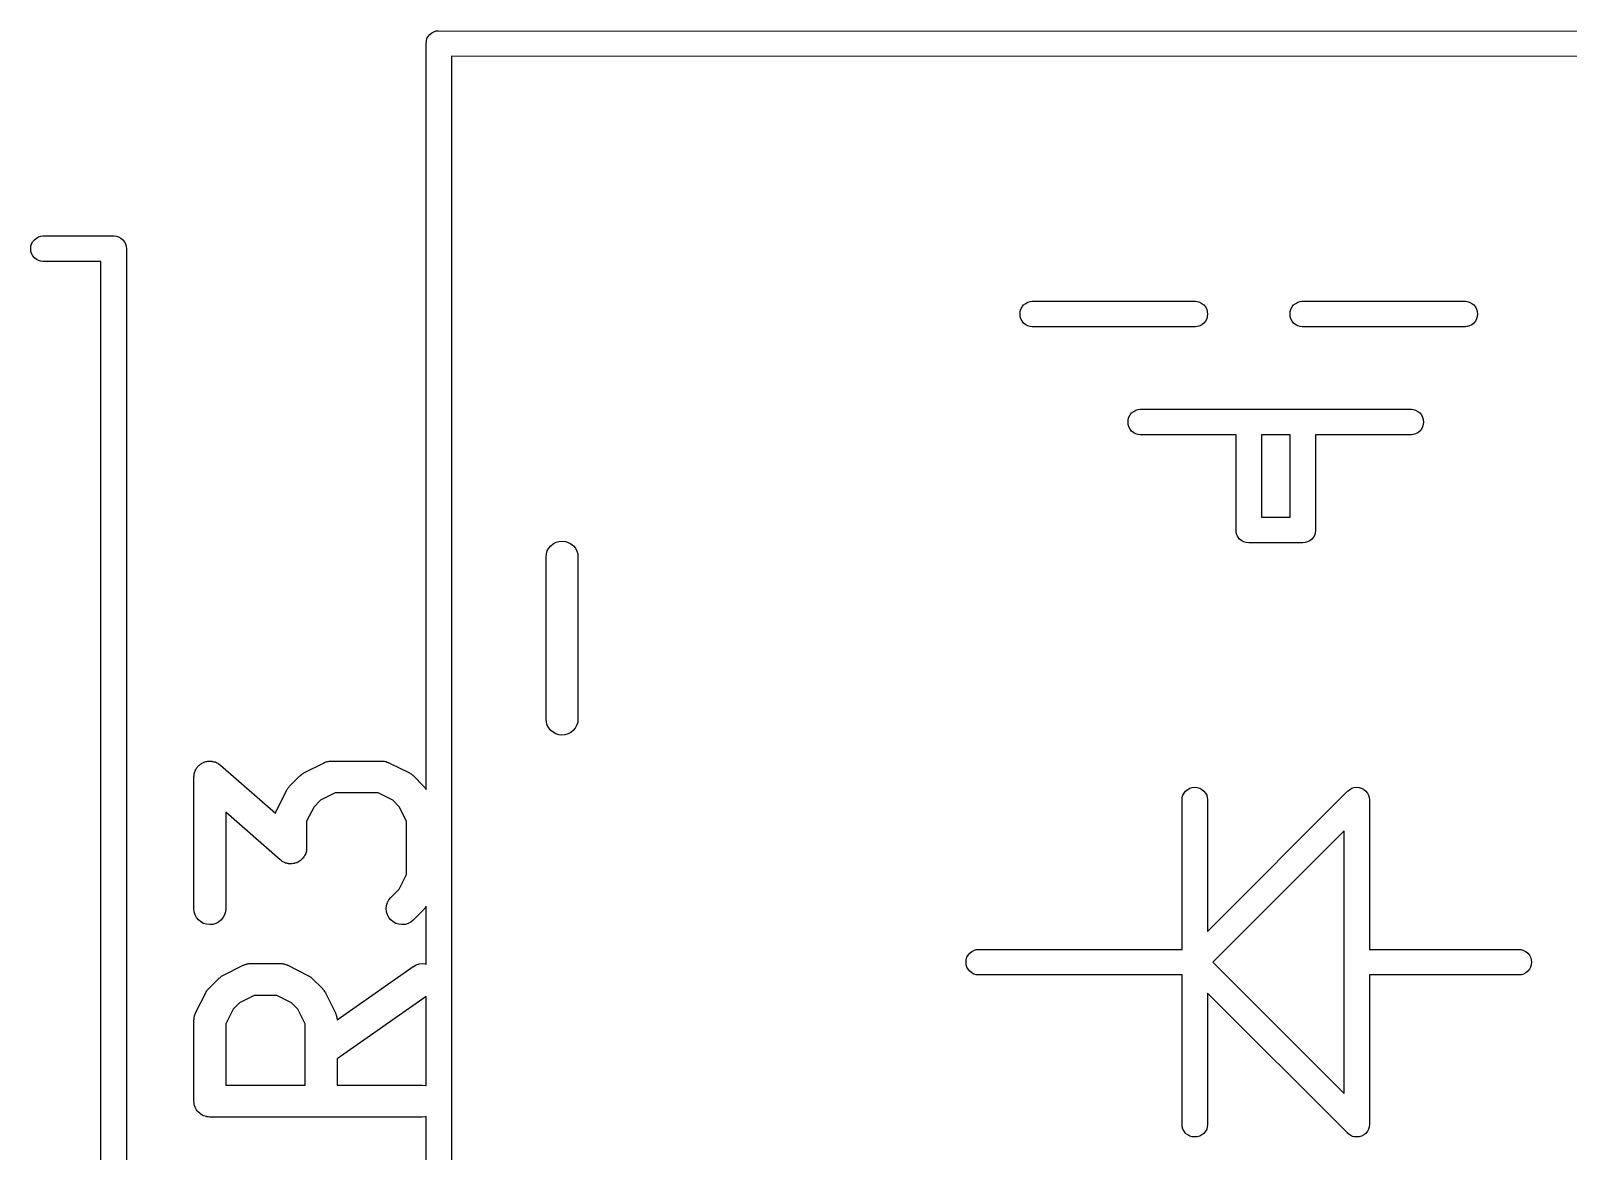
# Model space of a CAD drawing. Extents: x 88 to 197, y -105 to -93.
# Drawn here: x 153.57 to 160.8, y -100.45 to -95.19 of the extents above; entities that cross this region are included whole.
import ezdxf

# ---------------------------------------------------------------- set-up
doc = ezdxf.new("R2010")
doc.units = 0
doc.layers.add('BLACK', color=7, linetype='CONTINUOUS')

msp = doc.modelspace()

# ---------------------------------------------------------------- linework, layer by layer
at = {"layer": 'BLACK', "linetype": 'CONTINUOUS'}
for p, q in [((155.478, -95.1859), (155.487, -95.185)), ((155.487, -95.185), (163.107, -95.187)), ((155.43, -95.245), (155.431, -95.2332)), ((155.43, -95.249), (155.43, -95.245)), ((155.43, -95.2501), (155.43, -95.249)), ((155.43, -98.7531), (155.43, -95.2501)), ((155.431, -95.2332), (155.434, -95.2219)), ((155.434, -95.2219), (155.44, -95.2115)), ((155.44, -95.2115), (155.447, -95.2024)), ((155.447, -95.2024), (155.457, -95.1949)), ((155.457, -95.1949), (155.467, -95.1893)), ((155.467, -95.1893), (155.478, -95.1859)), ((155.55, -95.305), (155.55, -103.555)), ((163.05, -95.307), (155.55, -95.305)), ((153.571, -96.1982), (153.574, -96.1869)), ((153.574, -96.1869), (153.58, -96.1765)), ((153.58, -96.1765), (153.587, -96.1674)), ((153.587, -96.1674), (153.597, -96.1599)), ((153.597, -96.1599), (153.607, -96.1543)), ((153.607, -96.1543), (153.618, -96.1509)), ((153.618, -96.1509), (153.627, -96.15)), ((153.627, -96.15), (153.957, -96.15)), ((153.957, -96.15), (153.96, -96.1497)), ((153.96, -96.1497), (153.963, -96.15)), ((153.963, -96.15), (153.963, -96.15)), ((153.963, -96.15), (153.972, -96.1509)), ((153.972, -96.1509), (153.983, -96.1543)), ((153.983, -96.1543), (153.993, -96.1599)), ((153.993, -96.1599), (154.003, -96.1674)), ((154.003, -96.1674), (154.01, -96.1765)), ((154.01, -96.1765), (154.016, -96.1869)), ((154.016, -96.1869), (154.019, -96.1982)), ((153.57, -96.21), (153.571, -96.1982)), ((153.571, -96.2218), (153.57, -96.21)), ((153.574, -96.2331), (153.571, -96.2218)), ((153.58, -96.2435), (153.574, -96.2331)), ((153.587, -96.2526), (153.58, -96.2435)), ((153.597, -96.2601), (153.587, -96.2526)), ((153.607, -96.2657), (153.597, -96.2601)), ((153.618, -96.2691), (153.607, -96.2657)), ((153.627, -96.27), (153.618, -96.2691)), ((153.9, -96.27), (153.627, -96.27)), ((153.9, -102.69), (153.9, -96.27)), ((154.019, -96.1982), (154.02, -96.21)), ((154.02, -96.21), (154.02, -96.2129)), ((154.02, -96.2129), (154.02, -102.747)), ((158.228, -96.4939), (158.234, -96.4835)), ((158.234, -96.4835), (158.241, -96.4744)), ((158.241, -96.4744), (158.251, -96.4669)), ((158.251, -96.4669), (158.261, -96.4613)), ((158.261, -96.4613), (158.272, -96.4579)), ((158.272, -96.4579), (158.281, -96.457)), ((158.281, -96.457), (159.049, -96.457)), ((159.049, -96.457), (159.058, -96.4579)), ((159.058, -96.4579), (159.069, -96.4613)), ((159.069, -96.4613), (159.079, -96.4669)), ((159.079, -96.4669), (159.089, -96.4744)), ((159.089, -96.4744), (159.096, -96.4835)), ((159.096, -96.4835), (159.102, -96.4939)), ((159.498, -96.4939), (159.504, -96.4835)), ((159.504, -96.4835), (159.511, -96.4744)), ((159.511, -96.4744), (159.521, -96.4669)), ((159.521, -96.4669), (159.531, -96.4613)), ((159.531, -96.4613), (159.542, -96.4579)), ((159.542, -96.4579), (159.551, -96.457)), ((159.551, -96.457), (160.319, -96.457)), ((160.319, -96.457), (160.328, -96.4579)), ((160.328, -96.4579), (160.339, -96.4613)), ((160.339, -96.4613), (160.349, -96.4669)), ((160.349, -96.4669), (160.359, -96.4744)), ((160.359, -96.4744), (160.366, -96.4835)), ((160.366, -96.4835), (160.372, -96.4939)), ((158.224, -96.517), (158.225, -96.5052)), ((158.225, -96.5288), (158.224, -96.517)), ((158.225, -96.5052), (158.228, -96.4939)), ((158.228, -96.5401), (158.225, -96.5288)), ((158.234, -96.5505), (158.228, -96.5401)), ((158.241, -96.5596), (158.234, -96.5505)), ((158.251, -96.5671), (158.241, -96.5596)), ((159.089, -96.5596), (159.079, -96.5671)), ((159.096, -96.5505), (159.089, -96.5596)), ((159.102, -96.5401), (159.096, -96.5505)), ((159.102, -96.4939), (159.105, -96.5052)), ((159.105, -96.5288), (159.102, -96.5401)), ((159.105, -96.5052), (159.106, -96.517)), ((159.106, -96.517), (159.105, -96.5288)), ((159.494, -96.517), (159.495, -96.5052)), ((159.495, -96.5288), (159.494, -96.517)), ((159.495, -96.5052), (159.498, -96.4939)), ((159.498, -96.5401), (159.495, -96.5288)), ((159.504, -96.5505), (159.498, -96.5401)), ((159.511, -96.5596), (159.504, -96.5505)), ((159.521, -96.5671), (159.511, -96.5596)), ((160.359, -96.5596), (160.349, -96.5671)), ((160.366, -96.5505), (160.359, -96.5596)), ((160.372, -96.5401), (160.366, -96.5505)), ((160.372, -96.4939), (160.375, -96.5052)), ((160.375, -96.5288), (160.372, -96.5401)), ((160.375, -96.5052), (160.376, -96.517)), ((160.376, -96.517), (160.375, -96.5288)), ((158.261, -96.5727), (158.251, -96.5671)), ((158.272, -96.5761), (158.261, -96.5727)), ((158.281, -96.577), (158.272, -96.5761)), ((159.049, -96.577), (158.281, -96.577)), ((159.058, -96.5761), (159.049, -96.577)), ((159.069, -96.5727), (159.058, -96.5761)), ((159.079, -96.5671), (159.069, -96.5727)), ((159.531, -96.5727), (159.521, -96.5671)), ((159.542, -96.5761), (159.531, -96.5727)), ((159.551, -96.577), (159.542, -96.5761)), ((160.319, -96.577), (159.551, -96.577)), ((160.328, -96.5761), (160.319, -96.577)), ((160.339, -96.5727), (160.328, -96.5761)), ((160.349, -96.5671), (160.339, -96.5727)), ((158.736, -97.0019), (158.742, -96.9915)), ((158.742, -96.9915), (158.749, -96.9824)), ((158.749, -96.9824), (158.759, -96.9749)), ((158.759, -96.9749), (158.769, -96.9693)), ((158.769, -96.9693), (158.78, -96.9659)), ((158.78, -96.9659), (158.789, -96.965)), ((158.789, -96.965), (159.297, -96.965)), ((159.297, -96.965), (159.3, -96.9647)), ((159.3, -96.9647), (159.303, -96.965)), ((159.303, -96.965), (159.551, -96.965)), ((159.551, -96.965), (159.554, -96.9647)), ((159.554, -96.9647), (159.557, -96.965)), ((159.557, -96.965), (160.065, -96.965)), ((160.065, -96.965), (160.074, -96.9659)), ((160.074, -96.9659), (160.085, -96.9693)), ((160.085, -96.9693), (160.095, -96.9749)), ((160.095, -96.9749), (160.105, -96.9824)), ((160.105, -96.9824), (160.112, -96.9915)), ((160.112, -96.9915), (160.118, -97.0019)), ((158.732, -97.025), (158.733, -97.0132)), ((158.733, -97.0368), (158.732, -97.025)), ((158.733, -97.0132), (158.736, -97.0019)), ((158.736, -97.0481), (158.733, -97.0368)), ((158.742, -97.0585), (158.736, -97.0481)), ((158.749, -97.0676), (158.742, -97.0585)), ((160.112, -97.0585), (160.105, -97.0676)), ((160.118, -97.0481), (160.112, -97.0585)), ((160.118, -97.0019), (160.121, -97.0132)), ((160.121, -97.0368), (160.118, -97.0481)), ((160.121, -97.0132), (160.122, -97.025)), ((160.122, -97.025), (160.121, -97.0368)), ((158.759, -97.0751), (158.749, -97.0676)), ((158.769, -97.0807), (158.759, -97.0751)), ((158.78, -97.0841), (158.769, -97.0807)), ((158.789, -97.085), (158.78, -97.0841)), ((159.24, -97.085), (158.789, -97.085)), ((159.24, -97.5301), (159.24, -97.085)), ((159.36, -97.085), (159.36, -97.473)), ((159.494, -97.085), (159.36, -97.085)), ((159.494, -97.473), (159.494, -97.085)), ((160.065, -97.085), (159.614, -97.085)), ((159.614, -97.085), (159.614, -97.5301)), ((160.074, -97.0841), (160.065, -97.085)), ((160.085, -97.0807), (160.074, -97.0841)), ((160.095, -97.0751), (160.085, -97.0807)), ((160.105, -97.0676), (160.095, -97.0751)), ((159.36, -97.473), (159.494, -97.473)), ((159.24, -97.533), (159.24, -97.5301)), ((159.241, -97.5448), (159.24, -97.533)), ((159.244, -97.5561), (159.241, -97.5448)), ((159.247, -97.562), (159.244, -97.5561)), ((159.25, -97.5665), (159.247, -97.562)), ((159.257, -97.5756), (159.25, -97.5665)), ((159.604, -97.5665), (159.597, -97.5756)), ((159.61, -97.5561), (159.604, -97.5665)), ((159.613, -97.5448), (159.61, -97.5561)), ((159.614, -97.5359), (159.613, -97.5448)), ((159.614, -97.5301), (159.614, -97.533)), ((159.614, -97.533), (159.614, -97.5359)), ((159.614, -97.5359), (159.614, -97.5359)), ((155.994, -97.659), (155.996, -97.6445)), ((155.996, -97.6445), (156, -97.6305)), ((156, -97.6305), (156.008, -97.6177)), ((156.008, -97.6177), (156.017, -97.6065)), ((156.017, -97.6065), (156.028, -97.5973)), ((156.028, -97.5973), (156.041, -97.5905)), ((156.041, -97.5905), (156.055, -97.5864)), ((156.055, -97.5864), (156.07, -97.585)), ((156.07, -97.585), (156.085, -97.5866)), ((156.085, -97.5866), (156.098, -97.5909)), ((156.098, -97.5909), (156.111, -97.5979)), ((156.111, -97.5979), (156.123, -97.6072)), ((156.123, -97.6072), (156.132, -97.6185)), ((156.132, -97.6185), (156.139, -97.6315)), ((156.139, -97.6315), (156.143, -97.6455)), ((159.267, -97.5831), (159.257, -97.5756)), ((159.277, -97.5887), (159.267, -97.5831)), ((159.288, -97.5921), (159.277, -97.5887)), ((159.3, -97.5933), (159.288, -97.5921)), ((159.303, -97.593), (159.3, -97.5933)), ((159.551, -97.593), (159.303, -97.593)), ((159.554, -97.5933), (159.551, -97.593)), ((159.566, -97.5921), (159.554, -97.5933)), ((159.577, -97.5887), (159.566, -97.5921)), ((159.587, -97.5831), (159.577, -97.5887)), ((159.597, -97.5756), (159.587, -97.5831)), ((155.994, -97.66), (155.994, -97.659)), ((155.994, -98.422), (155.994, -97.66)), ((156.143, -97.6455), (156.144, -97.66)), ((156.144, -97.66), (156.144, -98.422)), ((155.996, -98.4365), (155.994, -98.422)), ((156, -98.4505), (155.996, -98.4365)), ((156.143, -98.4375), (156.138, -98.4515)), ((156.144, -98.423), (156.143, -98.4375)), ((156.144, -98.422), (156.144, -98.423)), ((156.007, -98.4635), (156, -98.4505)), ((156.016, -98.4748), (156.007, -98.4635)), ((156.027, -98.4841), (156.016, -98.4748)), ((156.04, -98.4911), (156.027, -98.4841)), ((156.054, -98.4954), (156.04, -98.4911)), ((156.069, -98.4969), (156.054, -98.4954)), ((156.083, -98.4956), (156.069, -98.4969)), ((156.098, -98.4915), (156.083, -98.4956)), ((156.11, -98.4847), (156.098, -98.4915)), ((156.122, -98.4755), (156.11, -98.4847)), ((156.131, -98.4643), (156.122, -98.4755)), ((156.138, -98.4515), (156.131, -98.4643)), ((154.346, -98.6606), (154.348, -98.6563)), ((154.348, -98.6563), (154.349, -98.6542)), ((154.349, -98.6542), (154.35, -98.6519)), ((154.35, -98.6519), (154.354, -98.6483)), ((154.354, -98.6483), (154.356, -98.6445)), ((154.356, -98.6445), (154.358, -98.6427)), ((154.358, -98.6427), (154.36, -98.6407)), ((154.36, -98.6407), (154.364, -98.6378)), ((154.364, -98.6378), (154.367, -98.6346)), ((154.367, -98.6346), (154.369, -98.6332)), ((154.369, -98.6332), (154.371, -98.6315)), ((154.371, -98.6315), (154.375, -98.6294)), ((154.375, -98.6294), (154.379, -98.6269)), ((154.379, -98.6269), (154.382, -98.626)), ((154.382, -98.626), (154.384, -98.6247)), ((154.384, -98.6247), (154.389, -98.6234)), ((154.389, -98.6234), (154.393, -98.6218)), ((154.393, -98.6218), (154.396, -98.6214)), ((154.396, -98.6214), (154.398, -98.6206)), ((154.398, -98.6206), (154.403, -98.6202)), ((154.403, -98.6202), (154.408, -98.6194)), ((154.408, -98.6194), (154.41, -98.6195)), ((154.41, -98.6195), (154.413, -98.6193)), ((154.413, -98.6193), (154.418, -98.6198)), ((154.418, -98.6198), (154.422, -98.6199)), ((154.422, -98.6199), (154.425, -98.6205)), ((154.425, -98.6205), (154.427, -98.6208)), ((154.427, -98.6208), (154.432, -98.6222)), ((154.432, -98.6222), (154.437, -98.6233)), ((154.437, -98.6233), (154.439, -98.6244)), ((154.439, -98.6244), (154.441, -98.6251)), ((154.441, -98.6251), (154.446, -98.6274)), ((154.446, -98.6274), (154.45, -98.6293)), ((154.45, -98.6293), (154.452, -98.6309)), ((154.452, -98.6309), (154.454, -98.6321)), ((154.454, -98.6321), (154.458, -98.6351)), ((154.458, -98.6351), (154.462, -98.6378)), ((154.462, -98.6378), (154.721, -98.8647)), ((154.855, -98.6748), (154.95, -98.6272)), ((154.95, -98.6272), (154.951, -98.6267)), ((154.951, -98.6267), (154.953, -98.626)), ((154.953, -98.626), (154.955, -98.6249)), ((154.955, -98.6249), (154.96, -98.6235)), ((154.96, -98.6235), (154.965, -98.6217)), ((154.965, -98.6217), (154.967, -98.6214)), ((154.967, -98.6214), (154.969, -98.6207)), ((154.969, -98.6207), (154.974, -98.6202)), ((154.974, -98.6202), (154.979, -98.6194)), ((154.979, -98.6194), (154.982, -98.6195)), ((154.982, -98.6195), (154.984, -98.6193)), ((154.984, -98.6193), (155.222, -98.6193)), ((155.222, -98.6193), (155.223, -98.6193)), ((155.223, -98.6193), (155.225, -98.6195)), ((155.225, -98.6195), (155.227, -98.6195)), ((155.227, -98.6195), (155.232, -98.6204)), ((155.232, -98.6204), (155.237, -98.6209)), ((155.237, -98.6209), (155.24, -98.6216)), ((155.24, -98.6216), (155.242, -98.622)), ((155.242, -98.622), (155.247, -98.6238)), ((155.247, -98.6238), (155.251, -98.6253)), ((155.251, -98.6253), (155.253, -98.6264)), ((155.253, -98.6264), (155.255, -98.6272)), ((155.255, -98.6272), (155.351, -98.6748)), ((154.337, -98.6932), (154.338, -98.6886)), ((154.337, -98.6943), (154.337, -98.6932)), ((154.337, -99.3133), (154.337, -98.6943)), ((154.338, -98.6839), (154.339, -98.6813)), ((154.338, -98.6886), (154.338, -98.6839)), ((154.339, -98.6787), (154.34, -98.6742)), ((154.339, -98.6813), (154.339, -98.6787)), ((154.34, -98.6742), (154.342, -98.6696)), ((154.342, -98.6696), (154.343, -98.6672)), ((154.343, -98.6647), (154.346, -98.6606)), ((154.343, -98.6672), (154.343, -98.6647)), ((154.788, -98.7365), (154.836, -98.6889)), ((154.836, -98.6881), (154.84, -98.6855)), ((154.836, -98.6889), (154.836, -98.6881)), ((154.84, -98.6855), (154.843, -98.6826)), ((154.843, -98.6826), (154.845, -98.6809)), ((154.845, -98.6809), (154.848, -98.679)), ((154.848, -98.679), (154.851, -98.6771)), ((154.851, -98.6771), (154.855, -98.6748)), ((155.351, -98.6748), (155.352, -98.6753)), ((155.352, -98.6753), (155.355, -98.6776)), ((155.355, -98.6776), (155.359, -98.6796)), ((155.359, -98.6796), (155.361, -98.6816)), ((155.361, -98.6816), (155.364, -98.6833)), ((155.364, -98.6833), (155.367, -98.6862)), ((155.367, -98.6862), (155.37, -98.6889)), ((155.37, -98.6889), (155.418, -98.7365)), ((154.726, -98.8512), (154.774, -98.756)), ((154.774, -98.755), (154.777, -98.7515)), ((154.774, -98.756), (154.774, -98.755)), ((154.777, -98.7515), (154.779, -98.7478)), ((154.779, -98.7478), (154.781, -98.7454)), ((154.781, -98.7454), (154.782, -98.7428)), ((154.782, -98.7428), (154.785, -98.7397)), ((154.785, -98.7397), (154.788, -98.7365)), ((155.002, -98.7693), (154.933, -98.8035)), ((155.204, -98.7693), (155.002, -98.7693)), ((155.273, -98.8035), (155.204, -98.7693)), ((155.418, -98.7365), (155.419, -98.7372)), ((155.419, -98.7372), (155.421, -98.7405)), ((155.421, -98.7405), (155.424, -98.7436)), ((155.424, -98.7436), (155.426, -98.7462)), ((155.426, -98.7462), (155.428, -98.7487)), ((155.428, -98.7487), (155.43, -98.7524)), ((155.43, -98.7524), (155.43, -98.7531)), ((158.986, -98.8001), (158.987, -98.7912)), ((158.986, -99.1844), (158.986, -98.8001)), ((158.987, -98.7912), (158.99, -98.7799)), ((158.99, -98.7799), (158.996, -98.7695)), ((158.996, -98.7695), (159.003, -98.7604)), ((159.003, -98.7604), (159.013, -98.7529)), ((159.013, -98.7529), (159.023, -98.7473)), ((159.023, -98.7473), (159.034, -98.7439)), ((159.034, -98.7439), (159.046, -98.7427)), ((159.046, -98.7427), (159.058, -98.7439)), ((159.058, -98.7439), (159.069, -98.7473)), ((159.069, -98.7473), (159.079, -98.7529)), ((159.079, -98.7529), (159.089, -98.7604)), ((159.089, -98.7604), (159.096, -98.7695)), ((159.096, -98.7695), (159.102, -98.7799)), ((159.102, -98.7799), (159.105, -98.7912)), ((159.105, -98.7912), (159.106, -98.8001)), ((159.106, -99.4201), (159.763, -98.7626)), ((159.106, -98.8001), (159.106, -99.4201)), ((159.763, -98.7626), (159.765, -98.7604)), ((159.765, -98.7604), (159.768, -98.7585)), ((159.768, -98.7585), (159.775, -98.7529)), ((159.768, -98.7585), (159.768, -98.7585)), ((159.775, -98.7529), (159.785, -98.7473)), ((159.785, -98.7473), (159.796, -98.7439)), ((159.796, -98.7439), (159.808, -98.7427)), ((159.808, -98.7427), (159.82, -98.7439)), ((159.82, -98.7439), (159.828, -98.7463)), ((159.828, -98.7463), (159.831, -98.7473)), ((159.831, -98.7473), (159.84, -98.752)), ((159.84, -98.752), (159.841, -98.7529)), ((159.841, -98.7529), (159.851, -98.7604)), ((159.851, -98.7604), (159.858, -98.7695)), ((159.858, -98.7695), (159.864, -98.7799)), ((159.864, -98.7799), (159.867, -98.7912)), ((159.867, -98.7912), (159.868, -98.8001)), ((159.868, -98.8001), (159.868, -98.8001)), ((159.868, -98.8001), (159.868, -98.803)), ((154.744, -99.0841), (154.487, -98.8596)), ((154.487, -98.8596), (154.487, -99.3133)), ((154.721, -98.8647), (154.723, -98.8601)), ((154.723, -98.8601), (154.724, -98.8552)), ((154.724, -98.8552), (154.725, -98.8533)), ((154.725, -98.8533), (154.726, -98.8512)), ((154.903, -98.834), (154.868, -98.9025)), ((154.933, -98.8035), (154.903, -98.834)), ((155.303, -98.834), (155.273, -98.8035)), ((155.337, -98.9025), (155.303, -98.834)), ((159.868, -98.803), (159.868, -98.8059)), ((159.868, -98.8059), (159.868, -99.505)), ((154.868, -98.9025), (154.868, -99.0276)), ((155.337, -99.1528), (155.337, -98.9025)), ((159.748, -98.9479), (159.131, -99.565)), ((159.748, -99.562), (159.748, -98.9479)), ((154.748, -99.0868), (154.744, -99.0841)), ((154.751, -99.0898), (154.748, -99.0868)), ((154.754, -99.091), (154.751, -99.0898)), ((154.756, -99.0926), (154.754, -99.091)), ((154.834, -99.0904), (154.83, -99.0926)), ((154.836, -99.0887), (154.834, -99.0904)), ((154.839, -99.0873), (154.836, -99.0887)), ((154.842, -99.0842), (154.839, -99.0873)), ((154.846, -99.0812), (154.842, -99.0842)), ((154.848, -99.0792), (154.846, -99.0812)), ((154.849, -99.0774), (154.848, -99.0792)), ((154.852, -99.0736), (154.849, -99.0774)), ((154.855, -99.07), (154.852, -99.0736)), ((154.856, -99.0677), (154.855, -99.07)), ((154.858, -99.0656), (154.856, -99.0677)), ((154.86, -99.0613), (154.858, -99.0656)), ((154.862, -99.0572), (154.86, -99.0613)), ((154.863, -99.0547), (154.862, -99.0572)), ((154.864, -99.0523), (154.863, -99.0547)), ((154.865, -99.0477), (154.864, -99.0523)), ((154.867, -99.0432), (154.865, -99.0477)), ((154.868, -99.038), (154.867, -99.0406)), ((154.867, -99.0406), (154.867, -99.0432)), ((154.868, -99.0276), (154.868, -99.0287)), ((154.868, -99.0287), (154.868, -99.0333)), ((154.868, -99.0333), (154.868, -99.038)), ((154.76, -99.0945), (154.756, -99.0926)), ((154.764, -99.0968), (154.76, -99.0945)), ((154.767, -99.0975), (154.764, -99.0968)), ((154.769, -99.0986), (154.767, -99.0975)), ((154.774, -99.0997), (154.769, -99.0986)), ((154.778, -99.1011), (154.774, -99.0997)), ((154.781, -99.1014), (154.778, -99.1011)), ((154.783, -99.102), (154.781, -99.1014)), ((154.788, -99.1021), (154.783, -99.102)), ((154.793, -99.1026), (154.788, -99.1021)), ((154.795, -99.1024), (154.793, -99.1026)), ((154.798, -99.1025), (154.795, -99.1024)), ((154.803, -99.1017), (154.798, -99.1025)), ((154.807, -99.1013), (154.803, -99.1017)), ((154.81, -99.1005), (154.807, -99.1013)), ((154.813, -99.1001), (154.81, -99.1005)), ((154.817, -99.0985), (154.813, -99.1001)), ((154.821, -99.0972), (154.817, -99.0985)), ((154.824, -99.0959), (154.821, -99.0972)), ((154.826, -99.095), (154.824, -99.0959)), ((154.83, -99.0926), (154.826, -99.095)), ((155.303, -99.2213), (155.337, -99.1528)), ((155.264, -99.2603), (155.303, -99.2213)), ((158.986, -99.505), (158.986, -99.1844)), ((155.242, -99.3131), (155.244, -99.2985)), ((155.244, -99.2985), (155.248, -99.2845)), ((155.248, -99.2845), (155.255, -99.2716)), ((155.255, -99.2716), (155.264, -99.2603)), ((155.427, -99.3074), (155.425, -99.3098)), ((155.429, -99.3037), (155.427, -99.3074)), ((155.43, -99.3023), (155.429, -99.3037)), ((155.43, -99.5741), (155.43, -99.3023)), ((154.339, -99.3279), (154.337, -99.3133)), ((154.343, -99.3419), (154.339, -99.3279)), ((154.35, -99.3548), (154.343, -99.3419)), ((154.359, -99.3662), (154.35, -99.3548)), ((154.37, -99.3755), (154.359, -99.3662)), ((154.383, -99.3825), (154.37, -99.3755)), ((154.453, -99.3761), (154.44, -99.3829)), ((154.465, -99.3669), (154.453, -99.3761)), ((154.474, -99.3557), (154.465, -99.3669)), ((154.481, -99.3429), (154.474, -99.3557)), ((154.486, -99.3289), (154.481, -99.3429)), ((154.487, -99.3144), (154.486, -99.3289)), ((154.487, -99.3133), (154.487, -99.3144)), ((155.244, -99.3276), (155.242, -99.3131)), ((155.248, -99.3417), (155.244, -99.3276)), ((155.255, -99.3546), (155.248, -99.3417)), ((155.264, -99.366), (155.255, -99.3546)), ((155.275, -99.3754), (155.264, -99.366)), ((155.288, -99.3824), (155.275, -99.3754)), ((155.358, -99.3762), (155.345, -99.383)), ((155.369, -99.3671), (155.358, -99.3762)), ((155.37, -99.3664), (155.369, -99.3671)), ((155.418, -99.3187), (155.37, -99.3664)), ((155.42, -99.3155), (155.418, -99.3187)), ((155.423, -99.3125), (155.42, -99.3155)), ((155.425, -99.3098), (155.423, -99.3125)), ((154.397, -99.3868), (154.383, -99.3825)), ((154.412, -99.3883), (154.397, -99.3868)), ((154.426, -99.387), (154.412, -99.3883)), ((154.44, -99.3829), (154.426, -99.387)), ((155.302, -99.3867), (155.288, -99.3824)), ((155.316, -99.3883), (155.302, -99.3867)), ((155.331, -99.3871), (155.316, -99.3883)), ((155.345, -99.383), (155.331, -99.3871)), ((157.98, -99.5315), (157.987, -99.5224)), ((157.987, -99.5224), (157.997, -99.5149)), ((157.997, -99.5149), (158.007, -99.5093)), ((158.007, -99.5093), (158.018, -99.5059)), ((158.018, -99.5059), (158.027, -99.505)), ((158.027, -99.505), (158.986, -99.505)), ((159.868, -99.505), (160.573, -99.505)), ((160.573, -99.505), (160.582, -99.5059)), ((160.582, -99.5059), (160.593, -99.5093)), ((160.593, -99.5093), (160.603, -99.5149)), ((160.603, -99.5149), (160.613, -99.5224)), ((160.613, -99.5224), (160.62, -99.5315)), ((154.474, -99.6272), (154.569, -99.5796)), ((154.569, -99.5796), (154.57, -99.5791)), ((154.57, -99.5791), (154.572, -99.5784)), ((154.572, -99.5784), (154.574, -99.5773)), ((154.574, -99.5773), (154.579, -99.5758)), ((154.579, -99.5758), (154.584, -99.5741)), ((154.584, -99.5741), (154.586, -99.5737)), ((154.586, -99.5737), (154.588, -99.5731)), ((154.588, -99.5731), (154.593, -99.5726)), ((154.593, -99.5726), (154.598, -99.5718)), ((154.598, -99.5718), (154.601, -99.5719)), ((154.601, -99.5719), (154.603, -99.5717)), ((154.603, -99.5717), (154.746, -99.5717)), ((154.746, -99.5717), (154.747, -99.5717)), ((154.747, -99.5717), (154.749, -99.5719)), ((154.749, -99.5719), (154.751, -99.5719)), ((154.751, -99.5719), (154.756, -99.5727)), ((154.756, -99.5727), (154.761, -99.5733)), ((154.761, -99.5733), (154.763, -99.574)), ((154.763, -99.574), (154.766, -99.5743)), ((154.766, -99.5743), (154.77, -99.5762)), ((154.77, -99.5762), (154.775, -99.5777)), ((154.775, -99.5777), (154.777, -99.5788)), ((154.777, -99.5788), (154.779, -99.5796)), ((154.779, -99.5796), (154.874, -99.6272)), ((155.011, -99.836), (155.369, -99.5852)), ((155.369, -99.5852), (155.37, -99.5846)), ((155.37, -99.5846), (155.383, -99.5776)), ((155.383, -99.5776), (155.397, -99.5732)), ((155.397, -99.5732), (155.412, -99.5717)), ((155.412, -99.5717), (155.426, -99.5729)), ((155.426, -99.5729), (155.43, -99.5741)), ((157.97, -99.565), (157.971, -99.5532)), ((157.971, -99.5768), (157.97, -99.565)), ((157.971, -99.5532), (157.974, -99.5419)), ((157.974, -99.5881), (157.971, -99.5768)), ((157.974, -99.5419), (157.98, -99.5315)), ((157.98, -99.5985), (157.974, -99.5881)), ((159.131, -99.565), (159.748, -100.182)), ((159.748, -99.565), (159.748, -99.562)), ((159.748, -99.5679), (159.748, -99.565)), ((159.748, -100.182), (159.748, -99.5679)), ((160.62, -99.5315), (160.626, -99.5419)), ((160.626, -99.5881), (160.62, -99.5985)), ((160.626, -99.5419), (160.629, -99.5532)), ((160.629, -99.5768), (160.626, -99.5881)), ((160.629, -99.5532), (160.63, -99.565)), ((160.63, -99.565), (160.629, -99.5768)), ((154.407, -99.6889), (154.455, -99.6413)), ((154.455, -99.6405), (154.459, -99.6379)), ((154.455, -99.6413), (154.455, -99.6405)), ((154.459, -99.6379), (154.462, -99.635)), ((154.462, -99.635), (154.464, -99.6333)), ((154.464, -99.6333), (154.467, -99.6314)), ((154.467, -99.6314), (154.471, -99.6294)), ((154.471, -99.6294), (154.474, -99.6272)), ((154.874, -99.6272), (154.875, -99.6277)), ((154.875, -99.6277), (154.879, -99.63)), ((154.879, -99.63), (154.883, -99.632)), ((154.883, -99.632), (154.885, -99.6339)), ((154.885, -99.6339), (154.888, -99.6356)), ((154.888, -99.6356), (154.891, -99.6386)), ((154.891, -99.6386), (154.894, -99.6413)), ((154.894, -99.6413), (154.942, -99.6889)), ((157.987, -99.6076), (157.98, -99.5985)), ((157.997, -99.6151), (157.987, -99.6076)), ((158.007, -99.6207), (157.997, -99.6151)), ((158.018, -99.6241), (158.007, -99.6207)), ((158.027, -99.625), (158.018, -99.6241)), ((158.986, -99.625), (158.027, -99.625)), ((158.986, -100.33), (158.986, -99.625)), ((160.573, -99.625), (159.868, -99.625)), ((159.868, -99.625), (159.868, -100.324)), ((160.582, -99.6241), (160.573, -99.625)), ((160.593, -99.6207), (160.582, -99.6241)), ((160.603, -99.6151), (160.593, -99.6207)), ((160.613, -99.6076), (160.603, -99.6151)), ((160.62, -99.5985), (160.613, -99.6076)), ((154.345, -99.8036), (154.393, -99.7084)), ((154.393, -99.7074), (154.396, -99.7039)), ((154.393, -99.7084), (154.393, -99.7074)), ((154.396, -99.7039), (154.398, -99.7002)), ((154.398, -99.7002), (154.4, -99.6978)), ((154.4, -99.6978), (154.401, -99.6951)), ((154.401, -99.6951), (154.404, -99.6921)), ((154.404, -99.6921), (154.407, -99.6889)), ((154.621, -99.7217), (154.552, -99.7559)), ((154.728, -99.7217), (154.621, -99.7217)), ((154.797, -99.7559), (154.728, -99.7217)), ((154.942, -99.6889), (154.942, -99.6896)), ((154.942, -99.6896), (154.945, -99.6929)), ((154.945, -99.6929), (154.948, -99.696)), ((154.948, -99.696), (154.95, -99.6986)), ((154.95, -99.6986), (154.951, -99.7011)), ((154.951, -99.7011), (154.953, -99.7048)), ((154.953, -99.7048), (154.956, -99.7084)), ((154.956, -99.7084), (155.003, -99.8036)), ((155.43, -99.7259), (155.011, -100.019)), ((155.43, -100.145), (155.43, -99.7259)), ((159.764, -100.367), (159.106, -99.7099)), ((159.106, -99.7099), (159.106, -100.33)), ((154.34, -99.8173), (154.342, -99.8125)), ((154.342, -99.8125), (154.343, -99.8076)), ((154.343, -99.8076), (154.345, -99.8057)), ((154.345, -99.8057), (154.345, -99.8036)), ((154.522, -99.7863), (154.487, -99.8548)), ((154.552, -99.7559), (154.522, -99.7863)), ((154.827, -99.7863), (154.797, -99.7559)), ((154.861, -99.8548), (154.827, -99.7863)), ((155.003, -99.8036), (155.004, -99.8045)), ((155.004, -99.8045), (155.004, -99.8066)), ((155.004, -99.8066), (155.006, -99.8086)), ((155.006, -99.8086), (155.007, -99.8135)), ((155.007, -99.8135), (155.009, -99.8183)), ((154.337, -99.8361), (154.338, -99.8339)), ((154.337, -99.8371), (154.337, -99.8361)), ((154.337, -100.218), (154.337, -99.8371)), ((154.338, -99.8266), (154.339, -99.8215)), ((154.338, -99.8317), (154.338, -99.8266)), ((154.338, -99.8339), (154.338, -99.8317)), ((154.339, -99.8215), (154.34, -99.8195)), ((154.34, -99.8195), (154.34, -99.8173)), ((154.487, -99.8548), (154.487, -100.143)), ((154.861, -100.143), (154.861, -99.8548)), ((155.009, -99.8183), (155.009, -99.8205)), ((155.009, -99.8205), (155.01, -99.8226)), ((155.01, -99.8226), (155.01, -99.8277)), ((155.01, -99.8277), (155.011, -99.8327)), ((155.011, -99.8327), (155.011, -99.8349)), ((155.011, -99.8349), (155.011, -99.836)), ((155.011, -100.019), (155.011, -100.143)), ((154.487, -100.143), (154.861, -100.143)), ((155.011, -100.143), (155.412, -100.143)), ((155.412, -100.143), (155.413, -100.143)), ((155.413, -100.143), (155.428, -100.145)), ((155.428, -100.145), (155.43, -100.145)), ((154.338, -100.225), (154.337, -100.218)), ((154.339, -100.232), (154.338, -100.225)), ((154.339, -100.233), (154.339, -100.232)), ((154.339, -100.232), (154.339, -100.232)), ((154.341, -100.239), (154.339, -100.233)), ((154.343, -100.246), (154.341, -100.239)), ((154.343, -100.247), (154.343, -100.246)), ((154.343, -100.246), (154.343, -100.246)), ((154.346, -100.253), (154.343, -100.247)), ((154.35, -100.259), (154.346, -100.253)), ((154.35, -100.26), (154.35, -100.259)), ((154.35, -100.259), (154.35, -100.259)), ((154.354, -100.265), (154.35, -100.26)), ((154.359, -100.271), (154.354, -100.265)), ((154.365, -100.275), (154.359, -100.271)), ((154.359, -100.271), (154.359, -100.271)), ((154.359, -100.271), (154.359, -100.271)), ((154.37, -100.28), (154.365, -100.275)), ((154.377, -100.284), (154.37, -100.28)), ((154.37, -100.28), (154.37, -100.28)), ((154.37, -100.28), (154.37, -100.28)), ((154.383, -100.287), (154.377, -100.284)), ((154.39, -100.289), (154.383, -100.287)), ((154.383, -100.287), (154.383, -100.287)), ((154.383, -100.287), (154.383, -100.287)), ((154.397, -100.291), (154.39, -100.289)), ((154.397, -100.292), (154.397, -100.291)), ((154.397, -100.291), (154.397, -100.291)), ((154.404, -100.292), (154.397, -100.292)), ((154.411, -100.293), (154.404, -100.292)), ((154.412, -100.293), (154.411, -100.293)), ((155.412, -100.293), (154.412, -100.293)), ((154.412, -100.293), (154.412, -100.293)), ((154.412, -100.293), (154.412, -100.293)), ((154.412, -100.293), (154.412, -100.293)), ((155.427, -100.292), (155.412, -100.293)), ((155.43, -100.291), (155.427, -100.292)), ((155.43, -103.612), (155.43, -100.291)), ((158.987, -100.339), (158.986, -100.33)), ((158.99, -100.35), (158.987, -100.339)), ((158.996, -100.36), (158.99, -100.35)), ((159.003, -100.37), (158.996, -100.36)), ((159.013, -100.377), (159.003, -100.37)), ((159.023, -100.383), (159.013, -100.377)), ((159.034, -100.386), (159.023, -100.383)), ((159.046, -100.387), (159.034, -100.386)), ((159.058, -100.386), (159.046, -100.387)), ((159.069, -100.383), (159.058, -100.386)), ((159.079, -100.377), (159.069, -100.383)), ((159.089, -100.37), (159.079, -100.377)), ((159.096, -100.36), (159.089, -100.37)), ((159.102, -100.35), (159.096, -100.36)), ((159.105, -100.339), (159.102, -100.35)), ((159.106, -100.33), (159.105, -100.339)), ((159.765, -100.37), (159.764, -100.367)), ((159.768, -100.371), (159.765, -100.37)), ((159.768, -100.372), (159.768, -100.371)), ((159.775, -100.377), (159.768, -100.372)), ((159.785, -100.383), (159.775, -100.377)), ((159.788, -100.384), (159.785, -100.383)), ((159.796, -100.386), (159.788, -100.384)), ((159.808, -100.387), (159.796, -100.386)), ((159.82, -100.386), (159.808, -100.387)), ((159.831, -100.383), (159.82, -100.386)), ((159.841, -100.377), (159.831, -100.383)), ((159.851, -100.37), (159.841, -100.377)), ((159.858, -100.36), (159.851, -100.37)), ((159.864, -100.35), (159.858, -100.36)), ((159.867, -100.339), (159.864, -100.35)), ((159.868, -100.33), (159.867, -100.339)), ((159.868, -100.324), (159.868, -100.327)), ((159.868, -100.327), (159.868, -100.33)), ((159.868, -100.33), (159.868, -100.33))]:
    msp.add_line(p, q, dxfattribs=at)

doc.saveas('drawing.dxf')
